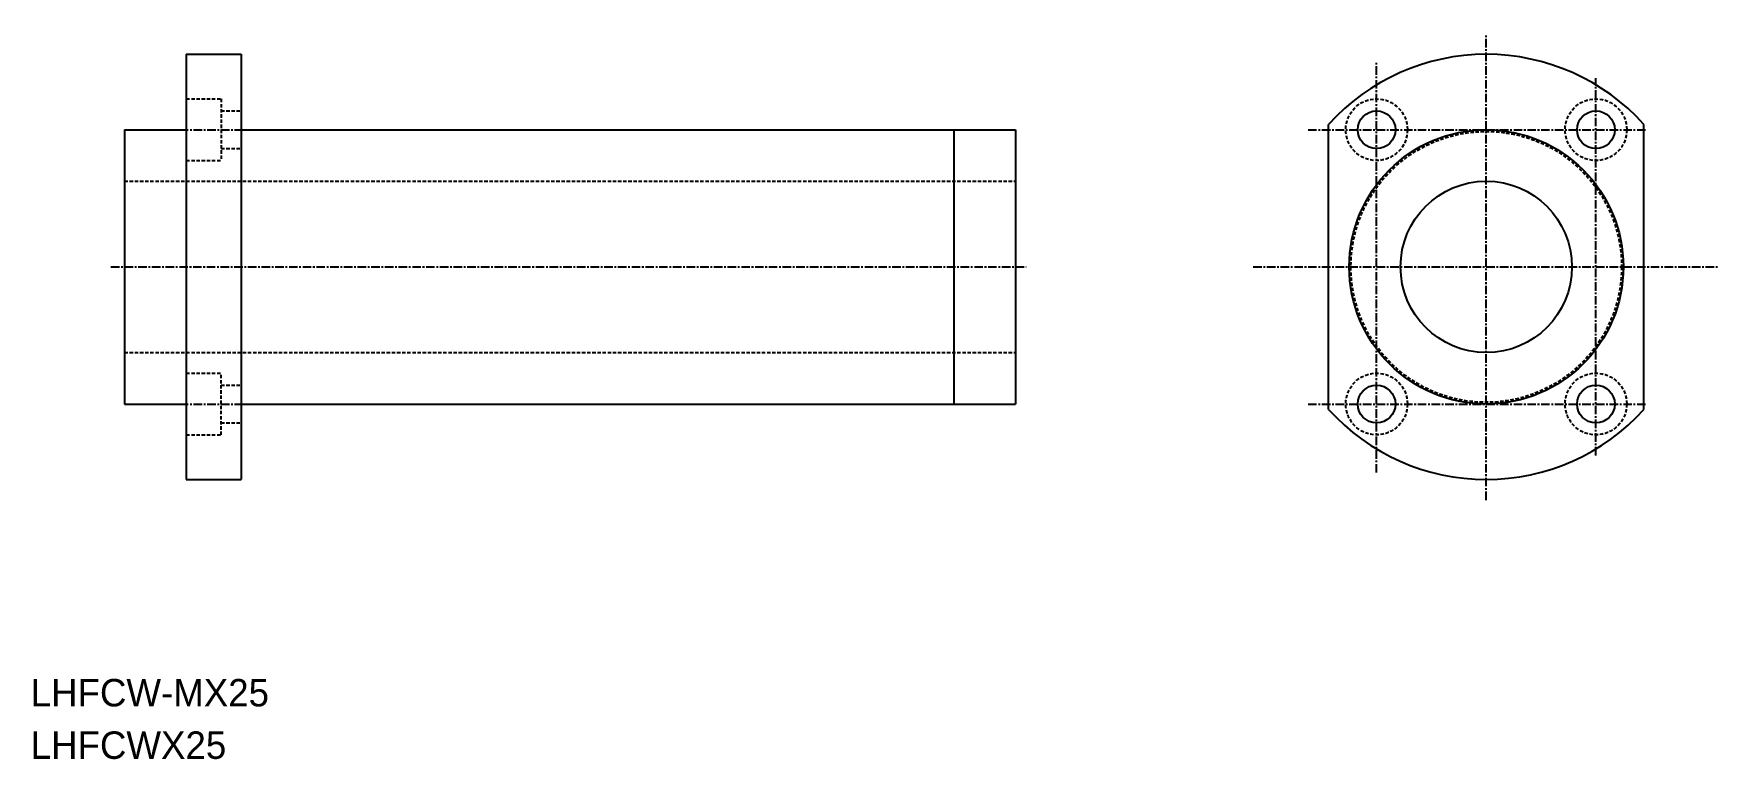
# Model space of a CAD drawing. Extents: x 190 to 436, y 130 to 236.
import ezdxf

# ---------------------------------------------------------------- set-up
doc = ezdxf.new("R2010")
doc.units = 0
doc.linetypes.add('CENTER', pattern=[2, 1.25, -0.25, 0.25, -0.25])
doc.linetypes.add('DASHED', pattern=[0.75, 0.5, -0.25])
doc.layers.get('0').update_dxf_attribs({"linetype": 'CONTINUOUS'})
doc.layers.add('CENTER', color=1, linetype='CENTER')

msp = doc.modelspace()

# ---------------------------------------------------------------- linework, layer by layer
at = {"color": 7, "linetype": 'CONTINUOUS'}
for p, q in [((212.42, 233.24), (212.42, 171.24)), ((212.42, 233.24), (220.42, 233.24)), ((220.42, 233.24), (220.42, 171.24)), ((203.42, 222.24), (203.42, 182.24)), ((203.42, 222.24), (212.42, 222.24)), ((220.42, 222.24), (333.42, 222.24)), ((324.42, 222.24), (324.42, 182.24)), ((333.42, 222.24), (333.42, 182.24)), ((379.11, 181.46), (379.11, 223.03)), ((425.11, 181.46), (425.11, 223.03)), ((203.42, 182.24), (212.42, 182.24)), ((220.42, 182.24), (333.42, 182.24)), ((212.42, 171.24), (220.42, 171.24))]:
    msp.add_line(p, q, dxfattribs=at)
at = {"color": 3, "linetype": 'DASHED'}
for p, q in [((212.42, 226.74), (217.52, 226.74)), ((217.52, 226.74), (217.52, 217.74)), ((217.52, 224.99), (220.42, 224.99)), ((217.52, 219.49), (220.42, 219.49)), ((212.42, 217.74), (217.52, 217.74)), ((203.42, 214.74), (333.42, 214.74)), ((203.42, 189.74), (333.42, 189.74)), ((212.42, 186.74), (217.52, 186.74)), ((217.52, 177.74), (217.52, 186.74)), ((217.52, 184.99), (220.42, 184.99)), ((212.42, 177.74), (217.52, 177.74)), ((217.52, 179.49), (220.42, 179.49))]:
    msp.add_line(p, q, dxfattribs=at)
at = {"color": 1, "linetype": 'CENTER'}
msp.add_line((201.42, 202.24), (334.98, 202.24), dxfattribs=at)
at = {"color": 3, "linetype": 'DASHED'}
for centre, radius in [((386.11, 222.24), 4.5), ((418.11, 222.24), 4.5), ((402.11, 202.24), 19.75), ((386.11, 182.24), 4.5), ((418.11, 182.24), 4.5)]:
    msp.add_circle(centre, radius, dxfattribs=at)
at = {"color": 7, "linetype": 'CONTINUOUS'}
for centre, radius in [((386.11, 222.24), 2.75), ((418.11, 222.24), 2.75), ((402.11, 202.24), 20), ((402.11, 202.24), 12.5), ((386.11, 182.24), 2.75), ((418.11, 182.24), 2.75)]:
    msp.add_circle(centre, radius, dxfattribs=at)
for start, end in [(42.1034, 137.8966), (222.1034, 317.8966)]:
    msp.add_arc((402.11, 202.24), 31, start, end, dxfattribs=at)
at = {"layer": 'CENTER', "color": 1, "linetype": 'CENTER'}
for p, q in [((402.11, 168.24), (402.11, 236.24)), ((386.11, 172.24), (386.11, 232.24)), ((418.11, 174.74), (418.11, 229.74)), ((209.48, 222.24), (222.98, 222.24)), ((376.11, 222.24), (425.61, 222.24)), ((368.11, 202.24), (436.11, 202.24)), ((209.48, 182.24), (223.48, 182.24)), ((376.11, 182.24), (425.61, 182.24))]:
    msp.add_line(p, q, dxfattribs=at)

# ---------------------------------------------------------------- texts
at = {"color": 7, "linetype": 'CONTINUOUS'}
for s, p in [('LHFCW-MX25', (189.73, 138.14)), ('LHFCWX25', (189.73, 130.49))]:
    msp.add_text(s, height=4, dxfattribs=at).set_placement(p)

doc.saveas('drawing.dxf')
